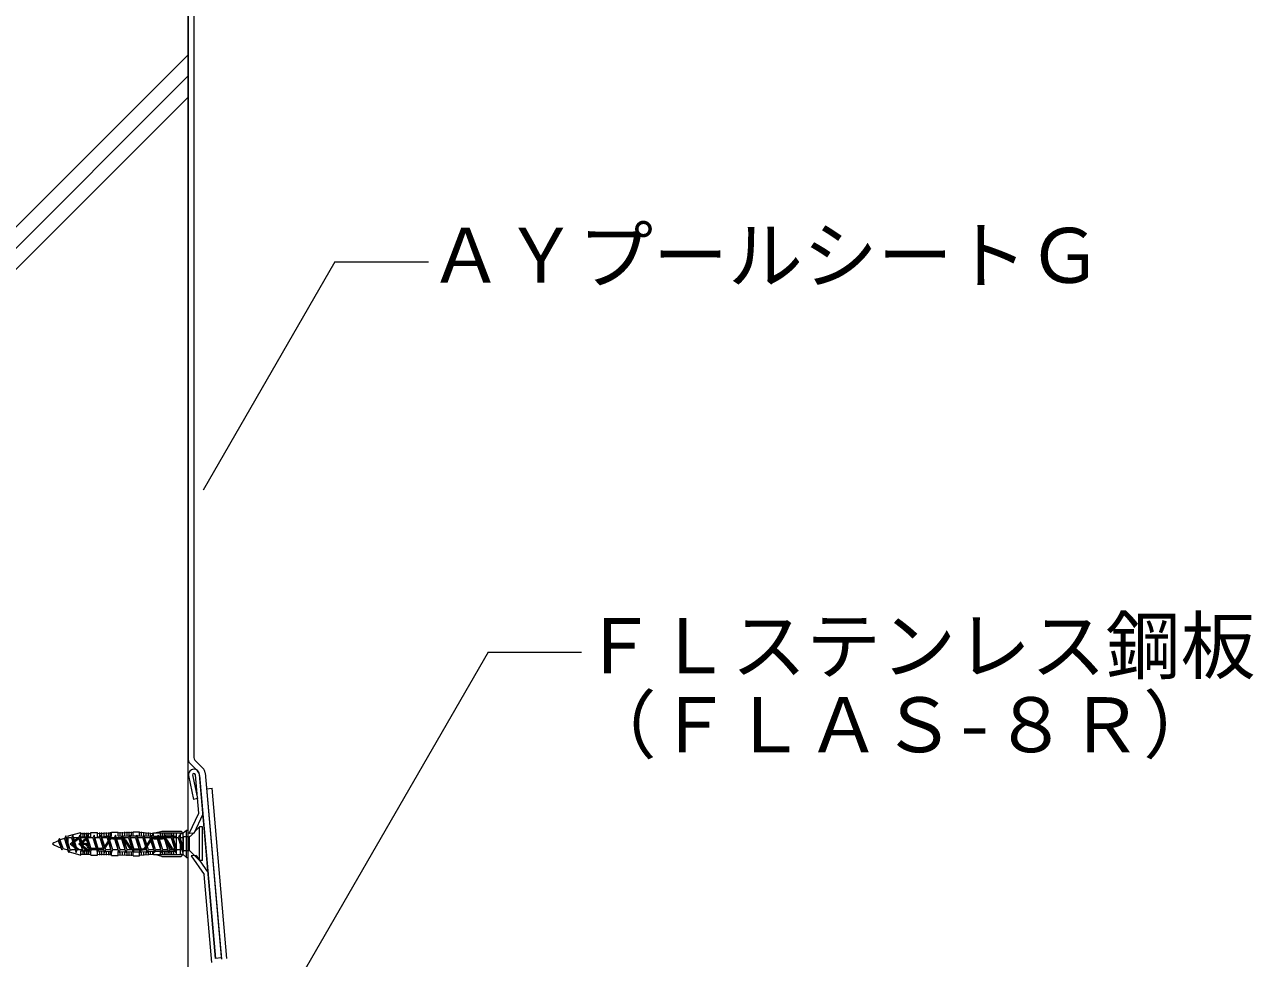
# Model space of a CAD drawing. Units: millimetres, scale not verified. Extents: x -675 to 675, y -471 to 460.
# Drawn here: x -322.8 to 5.4, y -236 to 13.3 of the extents above; entities that cross this region are included whole.
import ezdxf
from ezdxf.enums import TextEntityAlignment as Align

# ---------------------------------------------------------------- set-up
doc = ezdxf.new("R2010")
doc.units = ezdxf.units.MM
doc.header["$LTSCALE"] = 5
for name, color, linetype, lineweight in [('1-4_リベットルーフ', 6, 'Continuous', 18), ('1-5_ＦＬ鋼板・ディスク', 5, 'Continuous', 18), ('1-6_アンカー類', 4, 'Continuous', 9), ('1-A_元図・躯体', 7, 'Continuous', 18), ('1-C_アンカー類②', 4, 'Continuous', 9), ('E-E', 7, 'Continuous', 18)]:
    doc.layers.add(name, color=color, linetype=linetype, lineweight=lineweight)
doc.styles.add('ＭＳ ゴシック', font='')
doc.styles.get('ＭＳ ゴシック').set_extended_font_data('MS Gothic')

msp = doc.modelspace()

# ---------------------------------------------------------------- linework, layer by layer
at = {"layer": '1-4_リベットルーフ'}
for p, q in [((-279.148, 99.932), (-279.148, -182.531)), ((-277.648, 99.53), (-277.648, -181.909)), ((-277.063, -183.324), (-275.181, -185.205)), ((-276.628, -185.88), (-278.563, -183.945)), ((-274.603, -186.445), (-270.254, -236.147)), ((-274.603, -186.445), (-270.303, -235.59)), ((-276.049, -187.12), (-271.774, -235.986)), ((-274.227, -190.743), (-272.736, -190.568)), ((-268.761, -236.003), (-272.736, -190.568)), ((-270.28, -235.856), (-271.774, -235.986))]:
    msp.add_line(p, q, dxfattribs=at)
for centre, start, end in [((-277.148, -182.531), 180, 225), ((-275.648, -181.909), 180, 225), ((-278.042, -187.294), 5, 45), ((-276.595, -186.62), 5, 45)]:
    msp.add_arc(centre, 2, start, end, dxfattribs=at)
at = {"layer": '1-5_ＦＬ鋼板・ディスク'}
for p, q in [((-277.967, -186.976), (-276.622, -193.294)), ((-271.774, -235.986), (-276.072, -186.856)), ((-279.061, -187.118), (-277.698, -193.523)), ((-276.622, -193.294), (-277.698, -193.523)), ((-277.541, -202.544), (-275.149, -197.415)), ((-277.541, -202.544), (-278.806, -202.655)), ((-277.018, -208.521), (-278.283, -208.632)), ((-278.283, -208.632), (-274.841, -213.547)), ((-277.018, -208.521), (-273.771, -213.157)), ((-272.782, -237.086), (-274.841, -213.547))]:
    msp.add_line(p, q, dxfattribs=at)
msp.add_lwpolyline([(-278.806, -202.655), (-276.27, -197.217), (-277.168, -186.952)], dxfattribs=at)
for radius in [1.5, 0.4]:
    msp.add_arc((-277.567, -186.987), radius, 5, 185, dxfattribs=at)
at = {"layer": '1-6_アンカー類'}
for p, q in [((-310.621, -206.97), (-311.793, -203.3)), ((-309.05, -207.715), (-309.942, -203.061)), ((-308.721, -206.984), (-309.942, -203.061)), ((-307.15, -207.715), (-308.042, -203.061)), ((-306.821, -206.984), (-308.042, -203.061)), ((-305.25, -207.715), (-306.142, -203.061)), ((-304.921, -206.984), (-306.142, -203.061)), ((-303.35, -207.715), (-304.242, -203.061)), ((-303.021, -206.984), (-304.242, -203.061)), ((-301.449, -207.719), (-302.341, -203.065)), ((-301.12, -206.988), (-302.341, -203.065)), ((-299.55, -207.715), (-300.442, -203.061)), ((-299.221, -206.984), (-300.442, -203.061)), ((-297.65, -207.715), (-298.542, -203.061)), ((-297.321, -206.984), (-298.542, -203.061)), ((-295.75, -207.715), (-296.642, -203.061)), ((-295.421, -206.984), (-296.642, -203.061)), ((-293.847, -207.715), (-294.739, -203.061)), ((-293.519, -206.984), (-294.739, -203.061)), ((-291.944, -207.715), (-292.836, -203.061)), ((-291.615, -206.984), (-292.836, -203.061)), ((-290.043, -207.719), (-290.935, -203.065)), ((-289.715, -206.988), (-290.935, -203.065)), ((-288.145, -207.715), (-289.036, -203.061)), ((-287.816, -206.984), (-289.036, -203.061)), ((-286.241, -207.715), (-287.133, -203.061)), ((-285.913, -206.984), (-287.133, -203.061)), ((-284.34, -207.719), (-285.232, -203.065)), ((-284.011, -206.988), (-285.232, -203.065)), ((-282.441, -207.715), (-283.333, -203.061)), ((-282.113, -206.984), (-283.333, -203.061)), ((-280.322, -206.634), (-281.433, -203.061)), ((-278.429, -203.253), (-276.062, -200.886)), ((-275.322, -200.886), (-276.062, -200.886)), ((-275.322, -209.886), (-275.322, -200.886)), ((-312.855, -207.032), (-313.437, -203.99)), ((-308.371, -203.788), (-309.715, -203.788)), ((-306.471, -203.788), (-307.815, -203.788)), ((-304.571, -203.788), (-305.916, -203.788)), ((-302.668, -203.788), (-304.016, -203.788)), ((-300.771, -203.788), (-302.116, -203.788)), ((-298.871, -203.788), (-300.216, -203.788)), ((-296.971, -203.788), (-298.316, -203.788)), ((-295.068, -203.788), (-296.416, -203.788)), ((-293.165, -203.788), (-294.513, -203.788)), ((-291.264, -203.788), (-292.61, -203.788)), ((-289.365, -203.788), (-290.71, -203.788)), ((-287.462, -203.788), (-288.81, -203.788)), ((-285.559, -203.788), (-286.907, -203.788)), ((-283.662, -203.788), (-285.007, -203.788)), ((-281.762, -203.788), (-283.107, -203.788)), ((-280.322, -203.788), (-281.207, -203.788)), ((-280.322, -207.226), (-280.322, -203.546)), ((-279.136, -203.546), (-280.322, -203.546)), ((-278.722, -207.226), (-278.722, -203.546)), ((-310.95, -207.701), (-310.621, -206.97)), ((-309.277, -206.984), (-310.249, -206.984)), ((-309.05, -207.715), (-308.721, -206.984)), ((-307.377, -206.984), (-308.721, -206.984)), ((-307.15, -207.715), (-306.821, -206.984)), ((-305.477, -206.984), (-306.821, -206.984)), ((-305.25, -207.715), (-304.921, -206.984)), ((-303.577, -206.984), (-304.921, -206.984)), ((-303.35, -207.715), (-303.021, -206.984)), ((-301.677, -206.984), (-303.021, -206.984)), ((-301.449, -207.719), (-301.12, -206.988)), ((-299.777, -206.984), (-301.121, -206.984)), ((-299.55, -207.715), (-299.221, -206.984)), ((-297.877, -206.984), (-299.221, -206.984)), ((-297.65, -207.715), (-297.321, -206.984)), ((-295.977, -206.984), (-297.321, -206.984)), ((-295.75, -207.715), (-295.421, -206.984)), ((-294.075, -206.984), (-295.421, -206.984)), ((-293.847, -207.715), (-293.519, -206.984)), ((-292.171, -206.984), (-293.519, -206.984)), ((-291.944, -207.715), (-291.615, -206.984)), ((-290.271, -206.984), (-291.615, -206.984)), ((-290.043, -207.719), (-289.715, -206.988)), ((-288.371, -206.984), (-289.715, -206.984)), ((-288.145, -207.715), (-287.816, -206.984)), ((-286.469, -206.984), (-287.816, -206.984)), ((-286.241, -207.715), (-285.913, -206.984)), ((-284.569, -206.984), (-285.913, -206.984)), ((-284.34, -207.719), (-284.011, -206.988)), ((-282.669, -206.984), (-284.011, -206.984)), ((-282.441, -207.715), (-282.113, -206.984)), ((-280.769, -206.984), (-282.113, -206.984)), ((-280.542, -207.715), (-280.322, -207.226)), ((-279.136, -207.226), (-280.322, -207.226)), ((-278.429, -207.519), (-276.062, -209.886))]:
    msp.add_line(p, q, dxfattribs=at)
for points in [[(-312.119, -204.021), (-310.95, -207.701), (-311.793, -203.3)], [(-280.542, -207.715), (-281.433, -203.061), (-281.762, -203.788)]]:
    msp.add_lwpolyline(points, close=True, dxfattribs=at)
for points in [[(-309.942, -203.061), (-310.271, -203.788), (-309.05, -207.715)], [(-308.042, -203.061), (-308.371, -203.788), (-307.15, -207.715)], [(-306.142, -203.061), (-306.471, -203.788), (-305.25, -207.715)], [(-304.242, -203.061), (-304.571, -203.788), (-303.35, -207.715)], [(-302.341, -203.065), (-302.669, -203.792), (-301.449, -207.719)], [(-300.442, -203.061), (-300.771, -203.788), (-299.55, -207.715)], [(-298.542, -203.061), (-298.871, -203.788), (-297.65, -207.715)], [(-296.642, -203.061), (-296.971, -203.788), (-295.75, -207.715)], [(-294.739, -203.061), (-295.068, -203.788), (-293.847, -207.715)], [(-292.836, -203.061), (-293.165, -203.788), (-291.944, -207.715)], [(-290.935, -203.065), (-291.264, -203.792), (-290.043, -207.719)], [(-289.036, -203.061), (-289.365, -203.788), (-288.145, -207.715)], [(-287.133, -203.061), (-287.462, -203.788), (-286.241, -207.715)], [(-285.232, -203.065), (-285.561, -203.792), (-284.34, -207.719)], [(-283.333, -203.061), (-283.662, -203.788), (-282.441, -207.715)], [(-275.322, -209.886), (-276.062, -209.886), (-276.062, -200.886)], [(-312.526, -206.662), (-313.437, -203.99), (-313.801, -204.555)], [(-313.801, -204.555), (-312.855, -207.032), (-312.526, -206.662)]]:
    msp.add_lwpolyline(points, dxfattribs=at)
for centre, radius, start, end in [((-279.136, -202.546), 1, 270, 315), ((-310.082, -213.169), 9.383, 113.352, 123.951), ((-310.082, -197.603), 9.383, 236.049, 251.511), ((-310.082, -213.169), 9.383, 102.558, 110.133), ((-310.082, -197.603), 9.383, 254.901, 263.165), ((-310.082, -213.169), 9.383, 91.153, 99.302), ((-310.082, -197.603), 9.383, 266.704, 268.981), ((-279.136, -208.226), 1, 45, 90)]:
    msp.add_arc(centre, radius, start, end, dxfattribs=at)
at = {"layer": '1-A_元図・躯体'}
for p, q in [((-279.148, -243.551), (-279.148, 161.664)), ((-479.148, -194.723), (-279.148, 5.277)), ((-479.148, -200.38), (-279.148, -0.38)), ((-479.148, -206.037), (-279.148, -6.037))]:
    msp.add_line(p, q, dxfattribs=at)
at = {"layer": '1-C_アンカー類②'}
for p, q in [((-311.148, -203.286), (-307.748, -202.386)), ((-311.148, -207.486), (-311.148, -203.286)), ((-307.748, -203.511), (-307.748, -202.386)), ((-307.748, -202.636), (-305.148, -202.636)), ((-307.198, -203.511), (-307.198, -202.461)), ((-306.698, -203.511), (-306.698, -202.461)), ((-306.198, -203.511), (-306.198, -202.461)), ((-305.698, -203.511), (-305.698, -202.461)), ((-305.148, -202.386), (-303.348, -202.386)), ((-305.148, -203.511), (-305.148, -202.386)), ((-303.348, -203.511), (-303.348, -202.386)), ((-303.348, -202.636), (-299.548, -202.461)), ((-303.348, -203.511), (-299.548, -203.336)), ((-302.748, -203.488), (-302.748, -202.374)), ((-302.148, -203.465), (-302.148, -202.364)), ((-301.548, -203.442), (-301.548, -202.353)), ((-300.948, -203.419), (-300.948, -202.342)), ((-300.348, -203.373), (-300.348, -202.331)), ((-299.848, -203.35), (-299.848, -202.322)), ((-297.848, -203.336), (-297.848, -202.261)), ((-297.848, -202.422), (-293.848, -202.322)), ((-297.848, -203.336), (-293.848, -203.236)), ((-297.248, -203.321), (-297.248, -202.254)), ((-296.648, -203.306), (-296.648, -202.24)), ((-296.048, -203.291), (-296.048, -202.224)), ((-295.448, -203.276), (-295.448, -202.21)), ((-294.848, -203.261), (-294.848, -202.194)), ((-294.248, -203.246), (-294.248, -202.18)), ((-293.848, -202.161), (-292.148, -202.161)), ((-293.848, -203.236), (-293.848, -202.161)), ((-293.848, -203.236), (-292.14, -203.245)), ((-292.148, -203.245), (-292.148, -202.161)), ((-292.148, -202.322), (-288.348, -202.658)), ((-292.148, -203.245), (-288.348, -203.386)), ((-291.548, -203.267), (-291.548, -202.222)), ((-290.948, -203.29), (-290.948, -202.275)), ((-290.348, -203.312), (-290.348, -202.328)), ((-289.748, -203.334), (-289.748, -202.381)), ((-289.148, -203.356), (-289.148, -202.434)), ((-288.548, -203.379), (-288.548, -202.487)), ((-288.348, -202.496), (-281.148, -202.496)), ((-288.348, -203.386), (-288.348, -202.496)), ((-288.348, -203.386), (-282.248, -203.386)), ((-288.048, -202.496), (-286.148, -201.996)), ((-286.548, -203.386), (-286.548, -202.496)), ((-286.148, -201.996), (-280.948, -201.996)), ((-285.948, -203.386), (-285.948, -202.496)), ((-285.448, -203.386), (-285.448, -202.496)), ((-284.948, -203.386), (-284.948, -202.496)), ((-284.448, -203.386), (-284.448, -202.496)), ((-283.948, -203.386), (-283.948, -202.496)), ((-283.448, -203.414), (-283.448, -202.496)), ((-282.948, -203.386), (-282.948, -202.496)), ((-282.248, -208.276), (-282.248, -202.496)), ((-281.148, -208.276), (-281.148, -202.496)), ((-281.148, -202.596), (-280.448, -202.596)), ((-280.448, -202.596), (-280.948, -201.996)), ((-280.448, -202.496), (-279.598, -201.711)), ((-280.448, -208.276), (-280.448, -202.496)), ((-279.598, -201.711), (-279.148, -201.711)), ((-279.598, -209.061), (-279.598, -201.711)), ((-279.148, -209.061), (-279.148, -201.711)), ((-310.648, -205.386), (-308.833, -203.99)), ((-310.648, -205.386), (-308.833, -206.782)), ((-310.148, -205.386), (-308.315, -203.976)), ((-310.148, -205.386), (-308.315, -206.796)), ((-308.345, -203.886), (-308.528, -203.886)), ((-308.348, -205.386), (-306.533, -203.99)), ((-308.348, -205.386), (-306.533, -206.782)), ((-307.848, -205.386), (-306.015, -203.976)), ((-307.848, -205.386), (-306.015, -206.796)), ((-307.748, -203.511), (-305.148, -203.511)), ((-307.148, -205.536), (-307.148, -205.236)), ((-307.148, -205.236), (-306.974, -205.236)), ((-307.148, -205.536), (-306.974, -205.536)), ((-306.045, -203.886), (-306.228, -203.886)), ((-306.134, -205.994), (-305.974, -206.242)), ((-305.882, -205.831), (-305.722, -206.079)), ((-304.882, -206.536), (-302.314, -206.536)), ((-300.345, -204.331), (-301.474, -206.079)), ((-300.093, -204.494), (-301.222, -206.242)), ((-299.253, -203.736), (-296.943, -203.736)), ((-299.253, -204.036), (-296.943, -204.036)), ((-296.103, -204.494), (-294.845, -206.442)), ((-295.851, -204.331), (-294.593, -206.279)), ((-293.753, -206.736), (-291.443, -206.736)), ((-289.345, -204.331), (-290.603, -206.279)), ((-289.093, -204.494), (-290.351, -206.442)), ((-288.253, -203.736), (-287.348, -203.736)), ((-288.253, -204.036), (-287.348, -204.036)), ((-287.348, -204.036), (-287.348, -203.736)), ((-286.848, -203.736), (-285.943, -203.736)), ((-286.848, -204.036), (-286.848, -203.736)), ((-286.848, -204.036), (-285.943, -204.036)), ((-285.103, -204.494), (-283.845, -206.442)), ((-284.851, -204.331), (-283.593, -206.279)), ((-282.753, -206.736), (-282.248, -206.736)), ((-281.148, -205.136), (-280.948, -205.386)), ((-281.148, -205.136), (-280.448, -205.136)), ((-281.148, -205.636), (-280.948, -205.386)), ((-281.148, -205.636), (-280.448, -205.636)), ((-311.148, -207.486), (-307.748, -208.386)), ((-308.345, -206.886), (-308.528, -206.886)), ((-307.748, -207.261), (-305.148, -207.261)), ((-307.748, -208.385), (-307.748, -207.261)), ((-307.748, -208.136), (-305.148, -208.136)), ((-307.198, -208.311), (-307.198, -207.261)), ((-306.698, -208.311), (-306.698, -207.261)), ((-306.045, -206.886), (-306.228, -206.886)), ((-306.198, -208.311), (-306.198, -207.261)), ((-305.698, -208.311), (-305.698, -207.261)), ((-305.148, -208.386), (-305.148, -207.261)), ((-305.148, -208.386), (-303.348, -208.386)), ((-304.882, -206.836), (-302.314, -206.836)), ((-303.348, -207.261), (-299.548, -207.436)), ((-303.348, -208.386), (-303.348, -207.261)), ((-303.348, -208.136), (-299.548, -208.222)), ((-302.748, -208.385), (-302.748, -207.284)), ((-302.148, -208.398), (-302.148, -207.307)), ((-301.548, -208.412), (-301.548, -207.33)), ((-300.948, -208.426), (-300.948, -207.353)), ((-300.348, -208.439), (-300.348, -207.399)), ((-299.848, -208.451), (-299.848, -207.414)), ((-299.548, -208.472), (-299.548, -207.436)), ((-299.548, -208.472), (-297.848, -208.511)), ((-297.848, -208.511), (-297.848, -207.436)), ((-297.848, -207.436), (-293.848, -207.536)), ((-297.848, -208.35), (-293.848, -208.45)), ((-297.248, -208.518), (-297.248, -207.451)), ((-296.648, -208.533), (-296.648, -207.482)), ((-296.048, -208.548), (-296.048, -207.481)), ((-295.448, -208.563), (-295.448, -207.496)), ((-294.848, -208.578), (-294.848, -207.511)), ((-294.248, -208.593), (-294.248, -207.526)), ((-293.848, -207.536), (-292.152, -207.527)), ((-293.848, -208.611), (-293.848, -207.536)), ((-293.848, -208.611), (-292.148, -208.611)), ((-293.753, -207.036), (-291.443, -207.036)), ((-292.152, -207.527), (-288.348, -207.386)), ((-292.148, -208.611), (-292.148, -207.527)), ((-292.148, -208.45), (-288.348, -208.115)), ((-291.548, -208.55), (-291.548, -207.505)), ((-290.948, -208.497), (-290.948, -207.482)), ((-290.348, -208.444), (-290.348, -207.46)), ((-289.748, -208.391), (-289.748, -207.438)), ((-289.148, -208.338), (-289.148, -207.416)), ((-288.548, -208.285), (-288.548, -207.387)), ((-288.348, -208.276), (-288.348, -207.386)), ((-288.348, -207.386), (-282.248, -207.386)), ((-288.348, -208.276), (-281.148, -208.276)), ((-286.148, -208.776), (-288.048, -208.276)), ((-286.548, -208.276), (-286.548, -207.386)), ((-286.148, -208.776), (-280.948, -208.776)), ((-285.948, -208.276), (-285.948, -207.386)), ((-285.448, -208.276), (-285.448, -207.386)), ((-284.948, -208.276), (-284.948, -207.386)), ((-284.448, -208.276), (-284.448, -207.386)), ((-283.948, -208.276), (-283.948, -207.386)), ((-283.448, -208.276), (-283.448, -207.386)), ((-282.948, -208.276), (-282.948, -207.386)), ((-282.753, -207.036), (-282.248, -207.036)), ((-281.148, -208.176), (-280.448, -208.176)), ((-280.948, -208.776), (-280.448, -208.176)), ((-280.448, -208.276), (-279.598, -209.061)), ((-279.598, -209.061), (-279.148, -209.061))]:
    msp.add_line(p, q, dxfattribs=at)
for points in [[(-299.548, -203.336), (-299.548, -202.3), (-297.848, -202.261)], [(-280.448, -205.636), (-280.948, -205.386), (-280.448, -205.136)]]:
    msp.add_lwpolyline(points, dxfattribs=at)
for centre, radius, start, end in [((-308.528, -204.386), 0.5, 90, 127.569), ((-308.345, -203.936), 0.05, 307.569, 90), ((-306.974, -206.536), 1.3, 32.858, 90), ((-306.974, -206.536), 1, 32.858, 90), ((-306.228, -204.386), 0.5, 90, 127.569), ((-306.045, -203.936), 0.05, 307.569, 90), ((-304.882, -205.536), 1.3, 212.858, 270), ((-304.882, -205.536), 1, 212.858, 270), ((-302.314, -205.536), 1, 270, 327.142), ((-302.314, -205.536), 1.3, 270, 327.142), ((-299.253, -205.036), 1.3, 90, 147.142), ((-299.253, -205.036), 1, 90, 147.142), ((-296.943, -205.036), 1.3, 32.858, 90), ((-296.943, -205.036), 1, 32.858, 90), ((-293.753, -205.736), 1.3, 212.858, 270), ((-293.753, -205.736), 1, 212.858, 270), ((-291.443, -205.736), 1, 270, 327.142), ((-291.443, -205.736), 1.3, 270, 327.142), ((-288.253, -205.036), 1.3, 90, 147.142), ((-288.253, -205.036), 1, 90, 147.142), ((-285.943, -205.036), 1.3, 32.858, 90), ((-285.943, -205.036), 1, 32.858, 90), ((-282.753, -205.736), 1.3, 212.858, 270), ((-282.753, -205.736), 1, 212.858, 270), ((-308.528, -206.386), 0.5, 232.431, 270), ((-308.345, -206.836), 0.05, 270, 52.431), ((-306.228, -206.386), 0.5, 232.431, 270), ((-306.045, -206.836), 0.05, 270, 52.431)]:
    msp.add_arc(centre, radius, start, end, dxfattribs=at)
at = {"layer": 'E-E'}
for p, q in [((-239.94, -50.009), (-275.148, -110.992)), ((-239.94, -50.009), (-214.94, -50.009)), ((-199.031, -154.236), (-248.864, -240.551)), ((-199.031, -154.236), (-174.031, -154.236))]:
    msp.add_line(p, q, dxfattribs=at)

# ---------------------------------------------------------------- texts
at = {"layer": 'E-E', "style": 'ＭＳ ゴシック'}
for s, p in [('ＡＹプールシートＧ', (-214.94, -60.009)), ('ＦＬステンレス鋼板', (-174.031, -164.236)), ('（ＦＬＡＳ-８Ｒ）', (-174.031, -185.328))]:
    msp.add_text(s, height=14.66, dxfattribs=at).set_placement(p, align=Align.BOTTOM_LEFT)

doc.saveas('drawing.dxf')
